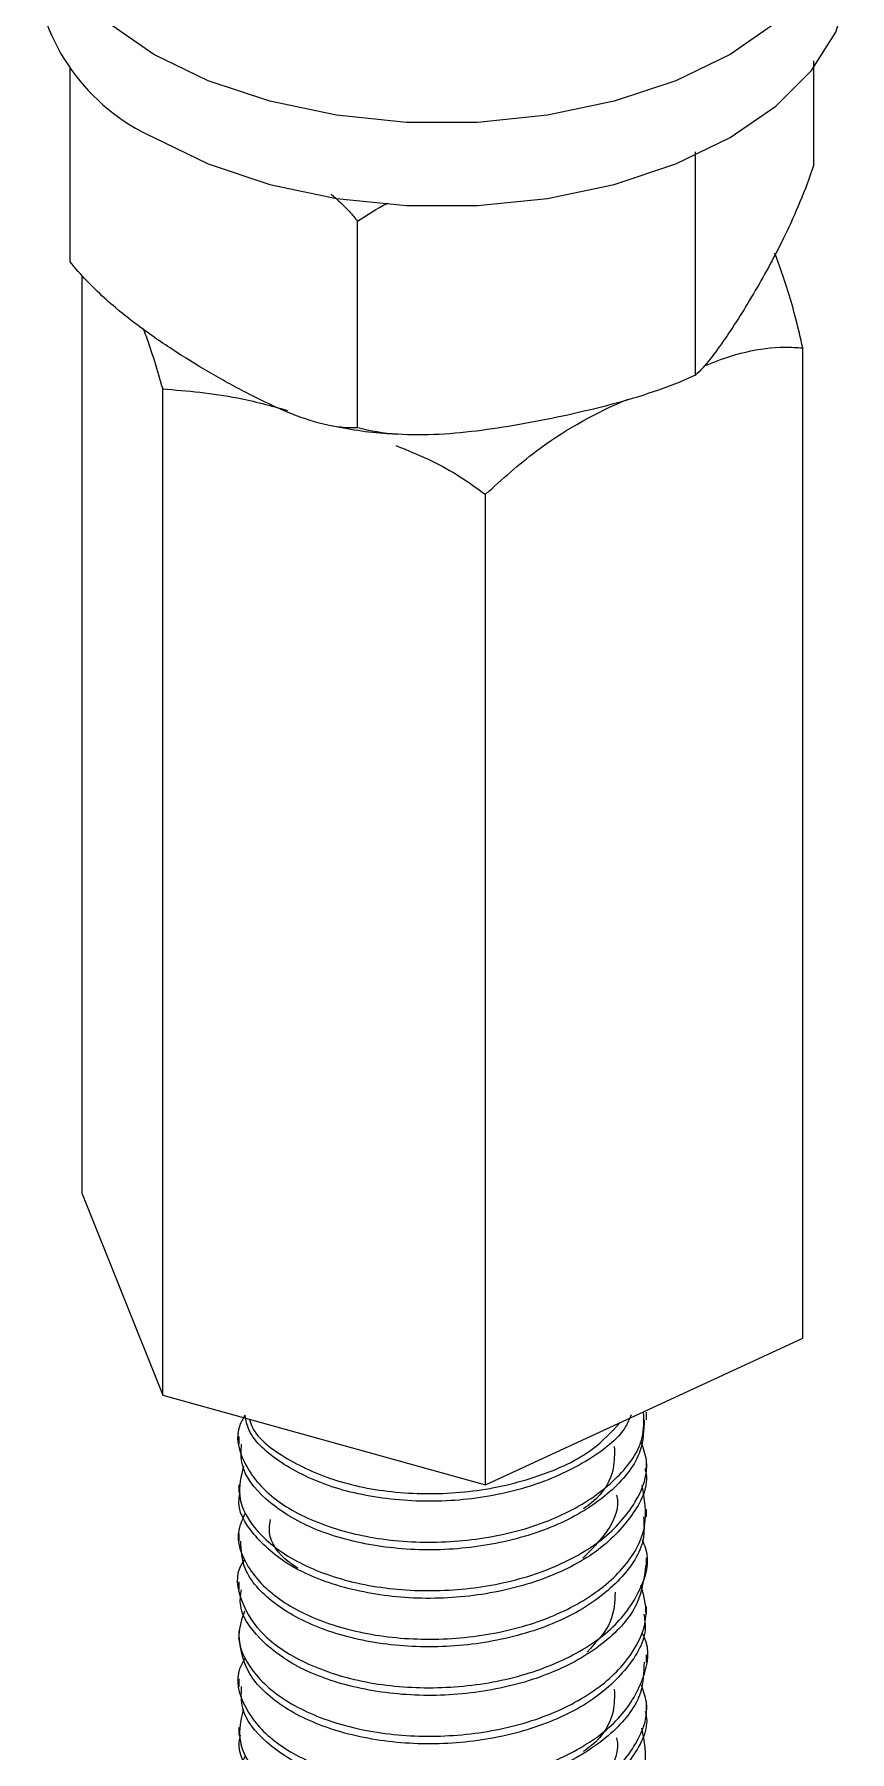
# Model space of a CAD drawing. Extents: x -976302 to -776254, y 5665 to 231437.
# Drawn here: x -788562.2 to -788441.4, y 89876.7 to 90131.2 of the extents above; entities that cross this region are included whole.
import ezdxf

# ---------------------------------------------------------------- set-up
doc = ezdxf.new("R2010")
doc.units = 0
doc.header["$LTSCALE"] = 1000
doc.header["$MEASUREMENT"] = 0
doc.layers.add('暖通', color=7, linetype='Continuous')

msp = doc.modelspace()

# ---------------------------------------------------------------- linework, layer by layer
at = {"layer": '暖通', "color": 7}
for p, q in [((-788446.68, 90111.94), (-788446.68, 90127.29)), ((-788446.68, 90111.94), (-788446.68, 90127.29)), ((-788556.86, 90097.49), (-788556.86, 90126.29)), ((-788556.86, 90097.49), (-788556.86, 90126.29)), ((-788464.23, 90080.67), (-788464.23, 90113.79)), ((-788464.23, 90080.67), (-788464.23, 90113.79)), ((-788514.29, 90072.91), (-788514.29, 90103.51)), ((-788514.29, 90072.91), (-788514.29, 90103.51)), ((-788555.06, 89959.35), (-788555.06, 90095.48)), ((-788555.06, 89959.35), (-788555.06, 90095.48)), ((-788448.33, 89937.95), (-788448.33, 90084.73)), ((-788448.33, 89937.95), (-788448.33, 90084.73)), ((-788535.59, 90080.75), (-788535.58, 90080.74)), ((-788535.59, 90080.75), (-788535.58, 90080.74)), ((-788543.15, 89929.51), (-788543.15, 90078.66)), ((-788543.15, 89929.51), (-788543.15, 90078.66)), ((-788495.34, 89916.24), (-788495.34, 90063.03)), ((-788495.34, 89916.24), (-788495.34, 90063.03)), ((-788555.06, 89959.35), (-788543.15, 89929.51)), ((-788555.06, 89959.35), (-788543.15, 89929.51)), ((-788495.34, 89916.25), (-788448.33, 89937.95)), ((-788495.34, 89916.25), (-788448.33, 89937.95)), ((-788543.15, 89929.51), (-788495.34, 89916.24)), ((-788543.15, 89929.51), (-788495.34, 89916.24)), ((-788471.5, 89925.87), (-788471.5, 89927)), ((-788471.5, 89925.87), (-788471.5, 89927)), ((-788531.88, 89923.41), (-788531.88, 89922.27)), ((-788531.88, 89923.41), (-788531.88, 89922.27)), ((-788471.5, 89918.67), (-788471.5, 89919.82)), ((-788471.5, 89918.67), (-788471.5, 89919.82)), ((-788531.88, 89916.22), (-788531.88, 89915.08)), ((-788531.88, 89916.22), (-788531.88, 89915.08)), ((-788471.5, 89911.49), (-788471.5, 89912.62)), ((-788471.5, 89911.49), (-788471.5, 89912.62)), ((-788531.88, 89909.03), (-788531.88, 89907.89)), ((-788531.88, 89909.03), (-788531.88, 89907.89)), ((-788471.5, 89904.29), (-788471.5, 89905.43)), ((-788471.5, 89904.29), (-788471.5, 89905.43)), ((-788531.88, 89901.84), (-788531.88, 89900.7)), ((-788531.88, 89901.84), (-788531.88, 89900.7)), ((-788471.5, 89897.1), (-788471.5, 89898.24)), ((-788471.5, 89897.1), (-788471.5, 89898.24)), ((-788531.88, 89894.65), (-788531.88, 89893.5)), ((-788531.88, 89894.65), (-788531.88, 89893.5)), ((-788471.5, 89889.91), (-788471.5, 89891.05)), ((-788471.5, 89889.91), (-788471.5, 89891.05)), ((-788531.88, 89887.46), (-788531.88, 89886.32)), ((-788531.88, 89887.46), (-788531.88, 89886.32)), ((-788471.5, 89882.72), (-788471.5, 89883.87)), ((-788471.5, 89882.72), (-788471.5, 89883.87)), ((-788531.88, 89880.27), (-788531.88, 89879.13)), ((-788531.88, 89880.27), (-788531.88, 89879.13))]:
    msp.add_line(p, q, dxfattribs=at)
at = {"layer": '暖通', "color": 7, "flags": 128}
for points in [[(-788544.47, 90115.91), (-788536.41, 90112), (-788527.29, 90108.96), (-788517.4, 90106.89), (-788507.04, 90105.83), (-788496.51, 90105.83), (-788486.14, 90106.89), (-788476.25, 90108.96), (-788467.14, 90112), (-788459.08, 90115.91), (-788452.31, 90120.56), (-788447.05, 90125.83), (-788443.45, 90131.54), (-788441.62, 90137.52), (-788441.39, 90140.56)], [(-788544.47, 90115.91), (-788536.41, 90112), (-788527.29, 90108.96), (-788517.4, 90106.89), (-788507.04, 90105.83), (-788496.51, 90105.83), (-788486.14, 90106.89), (-788476.25, 90108.96), (-788467.14, 90112), (-788459.08, 90115.91), (-788452.31, 90120.56), (-788447.05, 90125.83), (-788443.45, 90131.54), (-788441.62, 90137.52), (-788441.39, 90140.56)], [(-788452.31, 90132.89), (-788459.08, 90128.23), (-788467.14, 90124.33), (-788476.25, 90121.29), (-788486.14, 90119.21), (-788496.51, 90118.16), (-788507.04, 90118.16), (-788517.4, 90119.21), (-788527.29, 90121.29), (-788536.41, 90124.33), (-788544.47, 90128.23), (-788551.24, 90132.89)], [(-788452.31, 90132.89), (-788459.08, 90128.23), (-788467.14, 90124.33), (-788476.25, 90121.29), (-788486.14, 90119.21), (-788496.51, 90118.16), (-788507.04, 90118.16), (-788517.4, 90119.21), (-788527.29, 90121.29), (-788536.41, 90124.33), (-788544.47, 90128.23), (-788551.24, 90132.89)]]:
    msp.add_lwpolyline(points, dxfattribs=at)
at = {"layer": '暖通', "color": 7}
msp.add_arc((-788531.97, 90143.55), 30.33, 185.6534, 245.6668, dxfattribs=at)
msp.add_arc((-788531.97, 90143.55), 30.33, 185.6534, 245.6668, dxfattribs=at)
for points, knots in [([(-788446.68, 90111.94), (-788447.34, 90109.94), (-788448.03, 90108.11), (-788449.46, 90104.64), (-788450.2, 90103.01), (-788451.67, 90099.97), (-788452.41, 90098.54), (-788453.89, 90095.81), (-788454.63, 90094.5), (-788456.11, 90091.96), (-788456.85, 90090.74), (-788458.34, 90088.36), (-788459.08, 90087.22), (-788460.57, 90085.04), (-788461.31, 90084.01), (-788462.79, 90082.16), (-788463.52, 90081.34), (-788464.23, 90080.67)], [0, 0, 0, 0, 0.125, 0.125, 0.25, 0.25, 0.375, 0.375, 0.5, 0.5, 0.625, 0.625, 0.75, 0.75, 0.875, 0.875, 1, 1, 1, 1]), ([(-788446.68, 90111.94), (-788447.34, 90109.94), (-788448.03, 90108.11), (-788449.46, 90104.64), (-788450.2, 90103.01), (-788451.67, 90099.97), (-788452.41, 90098.54), (-788453.89, 90095.81), (-788454.63, 90094.5), (-788456.11, 90091.96), (-788456.85, 90090.74), (-788458.34, 90088.36), (-788459.08, 90087.22), (-788460.57, 90085.04), (-788461.31, 90084.01), (-788462.79, 90082.16), (-788463.52, 90081.34), (-788464.23, 90080.67)], [0, 0, 0, 0, 0.125, 0.125, 0.25, 0.25, 0.375, 0.375, 0.5, 0.5, 0.625, 0.625, 0.75, 0.75, 0.875, 0.875, 1, 1, 1, 1]), ([(-788518.18, 90107.54), (-788517.27, 90106.71), (-788515.91, 90105.49), (-788514.69, 90104), (-788514.29, 90103.51)], [0, 0, 0, 0, 0.674478, 1, 1, 1, 1]), ([(-788518.18, 90107.54), (-788517.27, 90106.71), (-788515.91, 90105.49), (-788514.69, 90104), (-788514.29, 90103.51)], [0, 0, 0, 0, 0.674478, 1, 1, 1, 1]), ([(-788514.29, 90103.51), (-788512.85, 90104.47), (-788511.39, 90105.45), (-788509.81, 90106.17), (-788509.78, 90106.18)], [0, 0, 0, 0, 0.981965, 1, 1, 1, 1]), ([(-788514.29, 90103.51), (-788512.85, 90104.47), (-788511.39, 90105.45), (-788509.81, 90106.17), (-788509.78, 90106.18)], [0, 0, 0, 0, 0.981965, 1, 1, 1, 1]), ([(-788448.32, 90084.73), (-788448.66, 90086.19), (-788449.35, 90089.16), (-788450.74, 90094.08), (-788451.79, 90096.98), (-788452.45, 90098.8)], [0, 0, 0, 0, 0.265931, 0.537868, 1, 1, 1, 1]), ([(-788448.32, 90084.73), (-788448.66, 90086.19), (-788449.35, 90089.16), (-788450.74, 90094.08), (-788451.79, 90096.98), (-788452.45, 90098.8)], [0, 0, 0, 0, 0.265931, 0.537868, 1, 1, 1, 1]), ([(-788535.59, 90080.75), (-788537.41, 90081.8), (-788539.23, 90082.9), (-788542.85, 90085.23), (-788544.66, 90086.46), (-788548.26, 90089.12), (-788550.06, 90090.57), (-788552.69, 90092.97), (-788553.55, 90093.81), (-788555.24, 90095.58), (-788556.07, 90096.51), (-788556.86, 90097.49)], [0, 0, 0, 0, 0.25, 0.25, 0.5, 0.5, 0.75, 0.75, 0.875, 0.875, 1, 1, 1, 1]), ([(-788535.59, 90080.75), (-788537.41, 90081.8), (-788539.23, 90082.9), (-788542.85, 90085.23), (-788544.66, 90086.46), (-788548.26, 90089.12), (-788550.06, 90090.57), (-788552.69, 90092.97), (-788553.55, 90093.81), (-788555.24, 90095.58), (-788556.07, 90096.51), (-788556.86, 90097.49)], [0, 0, 0, 0, 0.25, 0.25, 0.5, 0.5, 0.75, 0.75, 0.875, 0.875, 1, 1, 1, 1]), ([(-788546.07, 90087.65), (-788545.91, 90087.26), (-788545.35, 90085.81), (-788544.37, 90082.8), (-788543.56, 90080.05), (-788543.15, 90078.66)], [0, 0, 0, 0, 0.15347, 0.57514, 1, 1, 1, 1]), ([(-788546.07, 90087.65), (-788545.91, 90087.26), (-788545.35, 90085.81), (-788544.37, 90082.8), (-788543.56, 90080.05), (-788543.15, 90078.66)], [0, 0, 0, 0, 0.15347, 0.57514, 1, 1, 1, 1]), ([(-788462.99, 90082.02), (-788462.91, 90082.05), (-788458.83, 90083.83), (-788453.68, 90085.07), (-788449.21, 90084.79), (-788448.33, 90084.74)], [0, 0, 0, 0, 0.01559, 0.804514, 1, 1, 1, 1]), ([(-788462.99, 90082.02), (-788462.91, 90082.05), (-788458.83, 90083.83), (-788453.68, 90085.07), (-788449.21, 90084.79), (-788448.33, 90084.74)], [0, 0, 0, 0, 0.01559, 0.804514, 1, 1, 1, 1]), ([(-788514.29, 90072.91), (-788515.89, 90072.79), (-788517.59, 90073.01), (-788521.08, 90073.85), (-788522.88, 90074.48), (-788526.49, 90075.97), (-788528.3, 90076.83), (-788531.03, 90078.22), (-788531.93, 90078.71), (-788533.76, 90079.7), (-788534.66, 90080.21), (-788535.58, 90080.74)], [0, 0, 0, 0, 0.25, 0.25, 0.5, 0.5, 0.75, 0.75, 0.875, 0.875, 1, 1, 1, 1]), ([(-788514.29, 90072.91), (-788515.89, 90072.79), (-788517.59, 90073.01), (-788521.08, 90073.85), (-788522.88, 90074.48), (-788526.49, 90075.97), (-788528.3, 90076.83), (-788531.03, 90078.22), (-788531.93, 90078.71), (-788533.76, 90079.7), (-788534.66, 90080.21), (-788535.58, 90080.74)], [0, 0, 0, 0, 0.25, 0.25, 0.5, 0.5, 0.75, 0.75, 0.875, 0.875, 1, 1, 1, 1]), ([(-788543.15, 90078.66), (-788539.47, 90078.36), (-788533.37, 90077.87), (-788527.14, 90076.16), (-788524.67, 90075.48)], [0, 0, 0, 0, 0.603585, 1, 1, 1, 1]), ([(-788543.15, 90078.66), (-788539.47, 90078.36), (-788533.37, 90077.87), (-788527.14, 90076.16), (-788524.67, 90075.48)], [0, 0, 0, 0, 0.603585, 1, 1, 1, 1]), ([(-788464.23, 90080.67), (-788466.3, 90079.73), (-788468.38, 90078.93), (-788472.57, 90077.51), (-788474.67, 90076.89), (-788478.89, 90075.77), (-788481.01, 90075.26), (-788485.26, 90074.32), (-788487.39, 90073.9), (-788491.64, 90073.13), (-788493.76, 90072.79), (-788497.99, 90072.24), (-788500.1, 90072.03), (-788504.28, 90071.8), (-788506.38, 90071.79), (-788510.44, 90072.08), (-788512.41, 90072.37), (-788514.29, 90072.91)], [0, 0, 0, 0, 0.125, 0.125, 0.25, 0.25, 0.375, 0.375, 0.5, 0.5, 0.625, 0.625, 0.75, 0.75, 0.875, 0.875, 1, 1, 1, 1]), ([(-788464.23, 90080.67), (-788466.3, 90079.73), (-788468.38, 90078.93), (-788472.57, 90077.51), (-788474.67, 90076.89), (-788478.89, 90075.77), (-788481.01, 90075.26), (-788485.26, 90074.32), (-788487.39, 90073.9), (-788491.64, 90073.13), (-788493.76, 90072.79), (-788497.99, 90072.24), (-788500.1, 90072.03), (-788504.28, 90071.8), (-788506.38, 90071.79), (-788510.44, 90072.08), (-788512.41, 90072.37), (-788514.29, 90072.91)], [0, 0, 0, 0, 0.125, 0.125, 0.25, 0.25, 0.375, 0.375, 0.5, 0.5, 0.625, 0.625, 0.75, 0.75, 0.875, 0.875, 1, 1, 1, 1]), ([(-788495.34, 90063.04), (-788492.87, 90065.26), (-788486.57, 90070.93), (-788479.2, 90075), (-788474.63, 90076.97), (-788474.2, 90077.15)], [0, 0, 0, 0, 0.369036, 0.940407, 1, 1, 1, 1]), ([(-788495.34, 90063.04), (-788492.87, 90065.26), (-788486.57, 90070.93), (-788479.2, 90075), (-788474.63, 90076.97), (-788474.2, 90077.15)], [0, 0, 0, 0, 0.369036, 0.940407, 1, 1, 1, 1]), ([(-788518.5, 90073.3), (-788515.66, 90072.75), (-788512.3, 90072.1), (-788508.83, 90072.01), (-788508.3, 90072)], [0, 0, 0, 0, 0.846187, 1, 1, 1, 1]), ([(-788518.5, 90073.3), (-788515.66, 90072.75), (-788512.3, 90072.1), (-788508.83, 90072.01), (-788508.3, 90072)], [0, 0, 0, 0, 0.846187, 1, 1, 1, 1]), ([(-788508.63, 90070.26), (-788506.79, 90069.53), (-788503.58, 90068.25), (-788499.11, 90065.77), (-788496.6, 90063.94), (-788495.34, 90063.02)], [0, 0, 0, 0, 0.398233, 0.696737, 1, 1, 1, 1]), ([(-788508.63, 90070.26), (-788506.79, 90069.53), (-788503.58, 90068.25), (-788499.11, 90065.77), (-788496.6, 90063.94), (-788495.34, 90063.02)], [0, 0, 0, 0, 0.398233, 0.696737, 1, 1, 1, 1]), ([(-788530.96, 89926.54), (-788531.25, 89926.05), (-788532.55, 89923.83), (-788531.45, 89919.5), (-788527.58, 89914.43), (-788520.53, 89910.42), (-788511.42, 89907.97), (-788501.2, 89907.48), (-788491.04, 89908.92), (-788482.05, 89912.33), (-788475.42, 89917.22), (-788471.76, 89922.38), (-788471.87, 89925.74), (-788471.91, 89927.01)], [0, 0, 0, 0, 0.028319, 0.129498, 0.230658, 0.331825, 0.432994, 0.534149, 0.635332, 0.736491, 0.837677, 0.938832, 1, 1, 1, 1]), ([(-788530.96, 89926.54), (-788531.25, 89926.05), (-788532.55, 89923.83), (-788531.45, 89919.5), (-788527.58, 89914.43), (-788520.53, 89910.42), (-788511.42, 89907.97), (-788501.2, 89907.48), (-788491.04, 89908.92), (-788482.05, 89912.33), (-788475.42, 89917.22), (-788471.76, 89922.38), (-788471.87, 89925.74), (-788471.91, 89927.01)], [0, 0, 0, 0, 0.028319, 0.129498, 0.230658, 0.331825, 0.432994, 0.534149, 0.635332, 0.736491, 0.837677, 0.938832, 1, 1, 1, 1]), ([(-788471.82, 89925.88), (-788471.88, 89924.32), (-788472, 89920.67), (-788476.18, 89915.32), (-788483.2, 89910.59), (-788492.42, 89907.5), (-788502.66, 89906.26), (-788512.79, 89907.1), (-788521.7, 89909.73), (-788528.2, 89913.96), (-788531.69, 89918.39), (-788531.52, 89921.25), (-788531.46, 89922.28)], [0, 0, 0, 0, 0.080126, 0.187601, 0.295086, 0.402567, 0.510038, 0.617535, 0.72501, 0.832513, 0.939983, 1, 1, 1, 1]), ([(-788471.82, 89925.88), (-788471.88, 89924.32), (-788472, 89920.67), (-788476.18, 89915.32), (-788483.2, 89910.59), (-788492.42, 89907.5), (-788502.66, 89906.26), (-788512.79, 89907.1), (-788521.7, 89909.73), (-788528.2, 89913.96), (-788531.69, 89918.39), (-788531.52, 89921.25), (-788531.46, 89922.28)], [0, 0, 0, 0, 0.080126, 0.187601, 0.295086, 0.402567, 0.510038, 0.617535, 0.72501, 0.832513, 0.939983, 1, 1, 1, 1]), ([(-788473.76, 89926.59), (-788474, 89926.01), (-788475.1, 89923.41), (-788480.26, 89919.49), (-788488.55, 89915.7), (-788498.57, 89913.7), (-788508.87, 89913.73), (-788518.42, 89915.68), (-788525.88, 89919.33), (-788530.28, 89923.23), (-788530.81, 89925.79), (-788530.96, 89926.54)], [0, 0, 0, 0, 0.0372519, 0.1671681, 0.2971193, 0.4270315, 0.5569733, 0.686891, 0.8168181, 0.9467461, 1, 1, 1, 1]), ([(-788473.76, 89926.59), (-788474, 89926.01), (-788475.1, 89923.41), (-788480.26, 89919.49), (-788488.55, 89915.7), (-788498.57, 89913.7), (-788508.87, 89913.73), (-788518.42, 89915.68), (-788525.88, 89919.33), (-788530.28, 89923.23), (-788530.81, 89925.79), (-788530.96, 89926.54)], [0, 0, 0, 0, 0.0372519, 0.1671681, 0.2971193, 0.4270315, 0.5569733, 0.686891, 0.8168181, 0.9467461, 1, 1, 1, 1]), ([(-788530.31, 89925.95), (-788530.17, 89925.54), (-788529.46, 89923.32), (-788524.91, 89919.92), (-788517.19, 89916.42), (-788507.45, 89914.73), (-788497.1, 89915), (-788487.35, 89917.26), (-788479.58, 89920.89), (-788476.64, 89924.09), (-788475.38, 89925.46)], [0, 0, 0, 0, 0.032698, 0.176061, 0.319463, 0.462821, 0.606193, 0.749568, 0.892932, 1, 1, 1, 1]), ([(-788530.31, 89925.95), (-788530.17, 89925.54), (-788529.46, 89923.32), (-788524.91, 89919.92), (-788517.19, 89916.42), (-788507.45, 89914.73), (-788497.1, 89915), (-788487.35, 89917.26), (-788479.58, 89920.89), (-788476.64, 89924.09), (-788475.38, 89925.46)], [0, 0, 0, 0, 0.032698, 0.176061, 0.319463, 0.462821, 0.606193, 0.749568, 0.892932, 1, 1, 1, 1]), ([(-788531.18, 89918.98), (-788531.54, 89917.5), (-788532.34, 89914.21), (-788529.46, 89909.12), (-788523.63, 89904.67), (-788515.21, 89901.52), (-788505.29, 89900.25), (-788494.96, 89900.93), (-788485.4, 89903.58), (-788477.63, 89907.96), (-788472.77, 89913.52), (-788470.89, 89918.71), (-788471.94, 89921.67), (-788472.27, 89922.59)], [0, 0, 0, 0, 0.079137, 0.17659, 0.27403, 0.371498, 0.468935, 0.566392, 0.663834, 0.76128, 0.858731, 0.956168, 1, 1, 1, 1]), ([(-788531.18, 89918.98), (-788531.54, 89917.5), (-788532.34, 89914.21), (-788529.46, 89909.12), (-788523.63, 89904.67), (-788515.21, 89901.52), (-788505.29, 89900.25), (-788494.96, 89900.93), (-788485.4, 89903.58), (-788477.63, 89907.96), (-788472.77, 89913.52), (-788470.89, 89918.71), (-788471.94, 89921.67), (-788472.27, 89922.59)], [0, 0, 0, 0, 0.079137, 0.17659, 0.27403, 0.371498, 0.468935, 0.566392, 0.663834, 0.76128, 0.858731, 0.956168, 1, 1, 1, 1]), ([(-788476.25, 89921.9), (-788476.23, 89920.82), (-788476.17, 89917.95), (-788478.02, 89914.66), (-788480.39, 89912.99), (-788480.82, 89912.69)], [0, 0, 0, 0, 0.3287275, 0.8780172, 1, 1, 1, 1]), ([(-788476.25, 89921.9), (-788476.23, 89920.82), (-788476.17, 89917.95), (-788478.02, 89914.66), (-788480.39, 89912.99), (-788480.82, 89912.69)], [0, 0, 0, 0, 0.3287275, 0.8780172, 1, 1, 1, 1]), ([(-788471.7, 89918.66), (-788471.64, 89918.37), (-788471.1, 89916.01), (-788473.37, 89911.58), (-788478.55, 89906.09), (-788486.67, 89901.98), (-788496.39, 89899.58), (-788506.74, 89899.16), (-788516.49, 89900.75), (-788524.66, 89904.04), (-788529.92, 89908.75), (-788532.25, 89912.66), (-788531.72, 89914.77), (-788531.65, 89915.06)], [0, 0, 0, 0, 0.014868, 0.122396, 0.229903, 0.337441, 0.444943, 0.55246, 0.659974, 0.767483, 0.875011, 0.982515, 1, 1, 1, 1]), ([(-788471.7, 89918.66), (-788471.64, 89918.37), (-788471.1, 89916.01), (-788473.37, 89911.58), (-788478.55, 89906.09), (-788486.67, 89901.98), (-788496.39, 89899.58), (-788506.74, 89899.16), (-788516.49, 89900.75), (-788524.66, 89904.04), (-788529.92, 89908.75), (-788532.25, 89912.66), (-788531.72, 89914.77), (-788531.65, 89915.06)], [0, 0, 0, 0, 0.014868, 0.122396, 0.229903, 0.337441, 0.444943, 0.55246, 0.659974, 0.767483, 0.875011, 0.982515, 1, 1, 1, 1]), ([(-788530.92, 89912.03), (-788531.31, 89911.21), (-788532.53, 89908.61), (-788530.9, 89903.98), (-788526.31, 89899.1), (-788518.76, 89895.38), (-788509.32, 89893.32), (-788499.01, 89893.24), (-788489.01, 89895.1), (-788480.42, 89898.88), (-788474.31, 89904.01), (-788471.06, 89910.06), (-788471.77, 89914.16), (-788472.11, 89916.16)], [0, 0, 0, 0, 0.044878, 0.14077, 0.236636, 0.332521, 0.428389, 0.524255, 0.620137, 0.716004, 0.811899, 0.907762, 1, 1, 1, 1]), ([(-788530.92, 89912.03), (-788531.31, 89911.21), (-788532.53, 89908.61), (-788530.9, 89903.98), (-788526.31, 89899.1), (-788518.76, 89895.38), (-788509.32, 89893.32), (-788499.01, 89893.24), (-788489.01, 89895.1), (-788480.42, 89898.88), (-788474.31, 89904.01), (-788471.06, 89910.06), (-788471.77, 89914.16), (-788472.11, 89916.16)], [0, 0, 0, 0, 0.044878, 0.14077, 0.236636, 0.332521, 0.428389, 0.524255, 0.620137, 0.716004, 0.811899, 0.907762, 1, 1, 1, 1]), ([(-788475.9, 89914.71), (-788475.9, 89914.7), (-788475.41, 89912.93), (-788476.83, 89909.47), (-788479.63, 89906.65), (-788480.92, 89905.35)], [0, 0, 0, 0, 0.000142, 0.541773, 1, 1, 1, 1]), ([(-788475.9, 89914.71), (-788475.9, 89914.7), (-788475.41, 89912.93), (-788476.83, 89909.47), (-788479.63, 89906.65), (-788480.92, 89905.35)], [0, 0, 0, 0, 0.000142, 0.541773, 1, 1, 1, 1]), ([(-788471.92, 89911.49), (-788471.85, 89910.37), (-788471.65, 89907.16), (-788475.06, 89902.11), (-788481.48, 89897.07), (-788490.36, 89893.63), (-788500.47, 89891.97), (-788510.72, 89892.38), (-788519.98, 89894.66), (-788527.06, 89898.58), (-788531.33, 89903.25), (-788531.5, 89906.49), (-788531.58, 89907.9)], [0, 0, 0, 0, 0.057411, 0.164892, 0.272369, 0.379862, 0.487334, 0.594836, 0.70231, 0.809804, 0.91728, 1, 1, 1, 1]), ([(-788471.92, 89911.49), (-788471.85, 89910.37), (-788471.65, 89907.16), (-788475.06, 89902.11), (-788481.48, 89897.07), (-788490.36, 89893.63), (-788500.47, 89891.97), (-788510.72, 89892.38), (-788519.98, 89894.66), (-788527.06, 89898.58), (-788531.33, 89903.25), (-788531.5, 89906.49), (-788531.58, 89907.9)], [0, 0, 0, 0, 0.057411, 0.164892, 0.272369, 0.379862, 0.487334, 0.594836, 0.70231, 0.809804, 0.91728, 1, 1, 1, 1]), ([(-788523.14, 89903.86), (-788523.8, 89904.31), (-788526.2, 89905.97), (-788527.62, 89908.65), (-788527.26, 89910.64), (-788527.17, 89911.09)], [0, 0, 0, 0, 0.227757, 0.822822, 1, 1, 1, 1]), ([(-788523.14, 89903.86), (-788523.8, 89904.31), (-788526.2, 89905.97), (-788527.62, 89908.65), (-788527.26, 89910.64), (-788527.17, 89911.09)], [0, 0, 0, 0, 0.227757, 0.822822, 1, 1, 1, 1]), ([(-788531.1, 89905.08), (-788531.23, 89904.88), (-788532.52, 89902.98), (-788531.79, 89898.93), (-788528.58, 89893.72), (-788522, 89889.49), (-788513.22, 89886.7), (-788503.11, 89885.85), (-788492.84, 89886.94), (-788483.59, 89890), (-788476.31, 89894.66), (-788472.18, 89900.42), (-788470.81, 89905.17), (-788471.89, 89907.6), (-788472.07, 89908.01)], [0, 0, 0, 0, 0.011006, 0.107912, 0.204815, 0.301713, 0.398628, 0.495521, 0.592443, 0.689339, 0.786252, 0.88315, 0.980045, 1, 1, 1, 1]), ([(-788531.1, 89905.08), (-788531.23, 89904.88), (-788532.52, 89902.98), (-788531.79, 89898.93), (-788528.58, 89893.72), (-788522, 89889.49), (-788513.22, 89886.7), (-788503.11, 89885.85), (-788492.84, 89886.94), (-788483.59, 89890), (-788476.31, 89894.66), (-788472.18, 89900.42), (-788470.81, 89905.17), (-788471.89, 89907.6), (-788472.07, 89908.01)], [0, 0, 0, 0, 0.011006, 0.107912, 0.204815, 0.301713, 0.398628, 0.495521, 0.592443, 0.689339, 0.786252, 0.88315, 0.980045, 1, 1, 1, 1]), ([(-788471.61, 89904.3), (-788471.85, 89902.36), (-788472.35, 89898.34), (-788477.27, 89892.77), (-788484.77, 89888.32), (-788494.26, 89885.55), (-788504.57, 89884.69), (-788514.55, 89885.89), (-788523.13, 89888.83), (-788529.07, 89893.3), (-788531.97, 89897.5), (-788531.58, 89900.01), (-788531.48, 89900.69)], [0, 0, 0, 0, 0.0998916, 0.207379, 0.3148883, 0.4223758, 0.529864, 0.6373674, 0.744855, 0.8523743, 0.959858, 1, 1, 1, 1]), ([(-788471.61, 89904.3), (-788471.85, 89902.36), (-788472.35, 89898.34), (-788477.27, 89892.77), (-788484.77, 89888.32), (-788494.26, 89885.55), (-788504.57, 89884.69), (-788514.55, 89885.89), (-788523.13, 89888.83), (-788529.07, 89893.3), (-788531.97, 89897.5), (-788531.58, 89900.01), (-788531.48, 89900.69)], [0, 0, 0, 0, 0.0998916, 0.207379, 0.3148883, 0.4223758, 0.529864, 0.6373674, 0.744855, 0.8523743, 0.959858, 1, 1, 1, 1]), ([(-788531.01, 89897.53), (-788531.42, 89896.36), (-788532.45, 89893.38), (-788530.2, 89888.49), (-788524.93, 89883.83), (-788516.9, 89880.4), (-788507.19, 89878.76), (-788496.84, 89879.09), (-788487.05, 89881.37), (-788478.89, 89885.48), (-788473.42, 89890.85), (-788470.96, 89896.47), (-788471.91, 89899.95), (-788472.3, 89901.38)], [0, 0, 0, 0, 0.063165, 0.159856, 0.256526, 0.353223, 0.449889, 0.546567, 0.643244, 0.739915, 0.836605, 0.933272, 1, 1, 1, 1]), ([(-788531.01, 89897.53), (-788531.42, 89896.36), (-788532.45, 89893.38), (-788530.2, 89888.49), (-788524.93, 89883.83), (-788516.9, 89880.4), (-788507.19, 89878.76), (-788496.84, 89879.09), (-788487.05, 89881.37), (-788478.89, 89885.48), (-788473.42, 89890.85), (-788470.96, 89896.47), (-788471.91, 89899.95), (-788472.3, 89901.38)], [0, 0, 0, 0, 0.063165, 0.159856, 0.256526, 0.353223, 0.449889, 0.546567, 0.643244, 0.739915, 0.836605, 0.933272, 1, 1, 1, 1]), ([(-788476.13, 89900.34), (-788476.19, 89898.86), (-788476.33, 89895.69), (-788478.91, 89892.92), (-788480.29, 89891.44)], [0, 0, 0, 0, 0.464028, 1, 1, 1, 1]), ([(-788476.13, 89900.34), (-788476.19, 89898.86), (-788476.33, 89895.69), (-788478.91, 89892.92), (-788480.29, 89891.44)], [0, 0, 0, 0, 0.464028, 1, 1, 1, 1]), ([(-788471.87, 89897.09), (-788471.77, 89896.42), (-788471.34, 89893.66), (-788474.09, 89888.94), (-788479.87, 89883.63), (-788488.36, 89879.83), (-788498.29, 89877.77), (-788508.61, 89877.75), (-788518.17, 89879.66), (-788525.79, 89883.25), (-788530.92, 89888.1), (-788531.54, 89891.72), (-788531.85, 89893.51)], [0, 0, 0, 0, 0.03468, 0.142187, 0.24968, 0.357203, 0.464693, 0.572206, 0.679701, 0.787201, 0.894706, 1, 1, 1, 1]), ([(-788471.87, 89897.09), (-788471.77, 89896.42), (-788471.34, 89893.66), (-788474.09, 89888.94), (-788479.87, 89883.63), (-788488.36, 89879.83), (-788498.29, 89877.77), (-788508.61, 89877.75), (-788518.17, 89879.66), (-788525.79, 89883.25), (-788530.92, 89888.1), (-788531.54, 89891.72), (-788531.85, 89893.51)], [0, 0, 0, 0, 0.03468, 0.142187, 0.24968, 0.357203, 0.464693, 0.572206, 0.679701, 0.787201, 0.894706, 1, 1, 1, 1]), ([(-788530.95, 89890.57), (-788531.25, 89890.04), (-788532.55, 89887.77), (-788531.39, 89883.4), (-788527.43, 89878.35), (-788520.31, 89874.38), (-788511.16, 89871.98), (-788500.93, 89871.54), (-788490.77, 89873.04), (-788481.88, 89876.49), (-788475.12, 89881.42), (-788471.72, 89887.35), (-788470.81, 89891.89), (-788471.98, 89894.04), (-788472.08, 89894.22)], [0, 0, 0, 0, 0.029221, 0.125465, 0.221689, 0.317922, 0.414153, 0.510374, 0.60662, 0.702844, 0.799093, 0.895313, 0.991543, 1, 1, 1, 1]), ([(-788530.95, 89890.57), (-788531.25, 89890.04), (-788532.55, 89887.77), (-788531.39, 89883.4), (-788527.43, 89878.35), (-788520.31, 89874.38), (-788511.16, 89871.98), (-788500.93, 89871.54), (-788490.77, 89873.04), (-788481.88, 89876.49), (-788475.12, 89881.42), (-788471.72, 89887.35), (-788470.81, 89891.89), (-788471.98, 89894.04), (-788472.08, 89894.22)], [0, 0, 0, 0, 0.029221, 0.125465, 0.221689, 0.317922, 0.414153, 0.510374, 0.60662, 0.702844, 0.799093, 0.895313, 0.991543, 1, 1, 1, 1]), ([(-788471.84, 89889.93), (-788471.88, 89888.42), (-788471.96, 89884.83), (-788476.03, 89879.52), (-788482.98, 89874.74), (-788492.16, 89871.61), (-788502.38, 89870.31), (-788512.53, 89871.1), (-788521.49, 89873.69), (-788528.06, 89877.88), (-788531.65, 89882.35), (-788531.51, 89885.25), (-788531.46, 89886.33)], [0, 0, 0, 0, 0.0772828, 0.1847567, 0.2922396, 0.3997214, 0.5071911, 0.6146888, 0.7221621, 0.8296637, 0.937133, 1, 1, 1, 1]), ([(-788471.84, 89889.93), (-788471.88, 89888.42), (-788471.96, 89884.83), (-788476.03, 89879.52), (-788482.98, 89874.74), (-788492.16, 89871.61), (-788502.38, 89870.31), (-788512.53, 89871.1), (-788521.49, 89873.69), (-788528.06, 89877.88), (-788531.65, 89882.35), (-788531.51, 89885.25), (-788531.46, 89886.33)], [0, 0, 0, 0, 0.0772828, 0.1847567, 0.2922396, 0.3997214, 0.5071911, 0.6146888, 0.7221621, 0.8296637, 0.937133, 1, 1, 1, 1]), ([(-788531.21, 89883.01), (-788531.55, 89881.49), (-788532.32, 89878.15), (-788529.35, 89873.04), (-788523.43, 89868.61), (-788514.96, 89865.51), (-788505.02, 89864.29), (-788494.69, 89865.02), (-788485.17, 89867.72), (-788477.46, 89872.14), (-788472.69, 89877.72), (-788470.88, 89882.86), (-788471.94, 89885.74), (-788472.24, 89886.59)], [0, 0, 0, 0, 0.081422, 0.17899, 0.276545, 0.374128, 0.47168, 0.569254, 0.666811, 0.764374, 0.861939, 0.959492, 1, 1, 1, 1]), ([(-788531.21, 89883.01), (-788531.55, 89881.49), (-788532.32, 89878.15), (-788529.35, 89873.04), (-788523.43, 89868.61), (-788514.96, 89865.51), (-788505.02, 89864.29), (-788494.69, 89865.02), (-788485.17, 89867.72), (-788477.46, 89872.14), (-788472.69, 89877.72), (-788470.88, 89882.86), (-788471.94, 89885.74), (-788472.24, 89886.59)], [0, 0, 0, 0, 0.081422, 0.17899, 0.276545, 0.374128, 0.47168, 0.569254, 0.666811, 0.764374, 0.861939, 0.959492, 1, 1, 1, 1]), ([(-788476.25, 89885.95), (-788476.23, 89884.85), (-788476.19, 89881.96), (-788478.06, 89878.66), (-788480.42, 89877.01), (-788480.85, 89876.71)], [0, 0, 0, 0, 0.333698, 0.881299, 1, 1, 1, 1]), ([(-788476.25, 89885.95), (-788476.23, 89884.85), (-788476.19, 89881.96), (-788478.06, 89878.66), (-788480.42, 89877.01), (-788480.85, 89876.71)], [0, 0, 0, 0, 0.333698, 0.881299, 1, 1, 1, 1]), ([(-788471.67, 89882.71), (-788471.61, 89882.48), (-788471.06, 89880.18), (-788473.28, 89875.79), (-788478.37, 89870.26), (-788486.43, 89866.11), (-788496.12, 89863.67), (-788506.47, 89863.2), (-788516.25, 89864.73), (-788524.47, 89867.98), (-788529.82, 89872.66), (-788532.22, 89876.61), (-788531.7, 89878.77), (-788531.62, 89879.11)], [0, 0, 0, 0, 0.012037, 0.119567, 0.227073, 0.33461, 0.442112, 0.549626, 0.657141, 0.764648, 0.872177, 0.979681, 1, 1, 1, 1]), ([(-788471.67, 89882.71), (-788471.61, 89882.48), (-788471.06, 89880.18), (-788473.28, 89875.79), (-788478.37, 89870.26), (-788486.43, 89866.11), (-788496.12, 89863.67), (-788506.47, 89863.2), (-788516.25, 89864.73), (-788524.47, 89867.98), (-788529.82, 89872.66), (-788532.22, 89876.61), (-788531.7, 89878.77), (-788531.62, 89879.11)], [0, 0, 0, 0, 0.012037, 0.119567, 0.227073, 0.33461, 0.442112, 0.549626, 0.657141, 0.764648, 0.872177, 0.979681, 1, 1, 1, 1]), ([(-788530.93, 89876.07), (-788531.32, 89875.2), (-788532.52, 89872.55), (-788530.83, 89867.89), (-788526.15, 89863.04), (-788518.53, 89859.34), (-788509.06, 89857.34), (-788498.74, 89857.31), (-788488.76, 89859.23), (-788480.23, 89863.04), (-788474.19, 89868.21), (-788471.05, 89874.21), (-788471.79, 89878.23), (-788472.15, 89880.16)], [0, 0, 0, 0, 0.04717, 0.143158, 0.239121, 0.335104, 0.431066, 0.52703, 0.623007, 0.71897, 0.814961, 0.910921, 1, 1, 1, 1]), ([(-788530.93, 89876.07), (-788531.32, 89875.2), (-788532.52, 89872.55), (-788530.83, 89867.89), (-788526.15, 89863.04), (-788518.53, 89859.34), (-788509.06, 89857.34), (-788498.74, 89857.31), (-788488.76, 89859.23), (-788480.23, 89863.04), (-788474.19, 89868.21), (-788471.05, 89874.21), (-788471.79, 89878.23), (-788472.15, 89880.16)], [0, 0, 0, 0, 0.04717, 0.143158, 0.239121, 0.335104, 0.431066, 0.52703, 0.623007, 0.71897, 0.814961, 0.910921, 1, 1, 1, 1]), ([(-788475.92, 89878.75), (-788475.91, 89878.73), (-788475.43, 89876.94), (-788476.85, 89873.49), (-788479.64, 89870.69), (-788480.91, 89869.42)], [0, 0, 0, 0, 0.005992, 0.548801, 1, 1, 1, 1]), ([(-788475.92, 89878.75), (-788475.91, 89878.73), (-788475.43, 89876.94), (-788476.85, 89873.49), (-788479.64, 89870.69), (-788480.91, 89869.42)], [0, 0, 0, 0, 0.005992, 0.548801, 1, 1, 1, 1])]:
    msp.add_open_spline(points, degree=3, knots=knots, dxfattribs=at)

doc.saveas('drawing.dxf')
